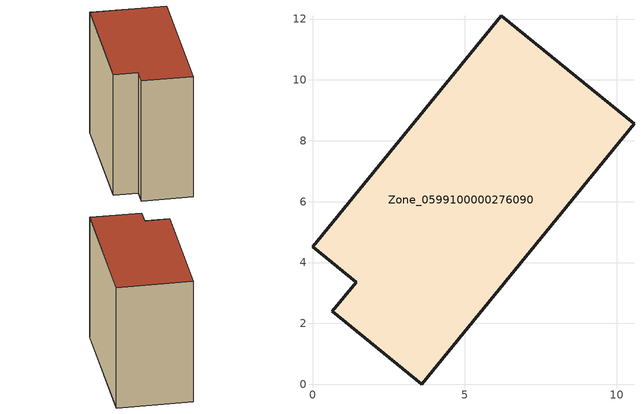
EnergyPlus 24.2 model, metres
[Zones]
Zone_0599100000276090
 floor ground (C_G): 0.65,2.4 1.43,3.36 0,4.52 6.2,12.11 10.56,8.56 3.58,0 z0
 wall outside (C_F): 1.43,3.36 0.65,2.4 3.58,0 10.56,8.56 6.2,12.11 0,4.52 1.43,3.36 z0:9.77
 roof outside (C_R): 6.2,12.11 0,4.52 1.43,3.36 0.65,2.4 3.58,0 10.56,8.56 z9.77
[BUILDING]
Pand.0599100000276090: North Axis=0; Terrain=City; Loads Convergence Tolerance Value=0.04; Temperature Convergence Tolerance Value=0.4; Solar Distribution=FullExterior; Maximum Number of Warmup Days=25; Minimum Number of Warmup Days=1
[Site:Location]
Rotterdam.The.Hague.AP_ZH_NLD Design_Conditions: Latitude=51.96; Longitude=4.45; Time Zone=1; Elevation=-4.5
[SITE:GROUNDTEMPERATURE:BUILDINGSURFACE]
18, 18, 18, 18, 18, 18, 18, 18, 18, 18, 18, 18
[MATERIAL] Thermal Absorptance=0.9; Solar Absorptance=0.7; Visible Absorptance=0.7
Name | Roughness | Thickness | Conductivity | Density | Specific Heat
G.TI.1946 | MediumSmooth | 0.15 | 1 | 540 | 1210
F.TI.1946 | Rough | 0.3 | 0.857143 | 1920 | 840
R.TI.1946 | MediumRough | 0.2 | 0.1 | 1500 | 1000
[CONSTRUCTION]
C_G: G.TI.1946
C_F: F.TI.1946
C_R: R.TI.1946
[ZONE]
Zone_0599100000276090: Type=1; Multiplier=1; Ceiling Height=Autocalculate; Volume=Autocalculate; Floor Area=autocalculate; Part of Total Floor Area=Yes
[ZONEINFILTRATION:DESIGNFLOWRATE]
Infil_Zone_0599100000276090: Zone or ZoneList or Space or SpaceList=Zone_0599100000276090; Schedule=AlwaysOn; Design Flow Rate Calculation Method=Flow/Area; Flow Rate per Floor Area=0.003; Constant Term Coefficient=1; Temperature Term Coefficient=0; Velocity Term Coefficient=0; Velocity Squared Term Coefficient=0
[HVACTEMPLATE:ZONE:IDEALLOADSAIRSYSTEM]
Zone_0599100000276090: Maximum Heating Supply Air Temperature=50; Minimum Cooling Supply Air Temperature=13; Maximum Heating Supply Air Humidity Ratio=0.0156; Minimum Cooling Supply Air Humidity Ratio=0.0077; Heating Limit=NoLimit; Cooling Limit=NoLimit; Dehumidification Control Type=ConstantSensibleHeatRatio; Cooling Sensible Heat Ratio=0.7; Dehumidification Setpoint=60; Humidification Control Type=None; Humidification Setpoint=30; Outdoor Air Method=None; Outdoor Air Flow Rate per Person=0.00944; Outdoor Air Flow Rate per Zone Floor Area=0; Outdoor Air Flow Rate per Zone=0; Demand Controlled Ventilation Type=None; Outdoor Air Economizer Type=NoEconomizer; Heat Recovery Type=None; Sensible Heat Recovery Effectiveness=0.7; Latent Heat Recovery Effectiveness=0.65
[ZONECONTROL:THERMOSTAT]
ThermostatControl_Zone_0599100000276090: Zone or ZoneList=Zone_0599100000276090; Control Type Schedule=DualSetpointControlType; Control 1=Thermostat_Zone_0599100000276090; Temperature Difference Between Cutout And Setpoint=0
[THERMOSTATSETPOINT:DUALSETPOINT]
Thermostat_Zone_0599100000276090: Heating Setpoint Temperature Schedule=HeatingSetpoint_Zone_0599100000276090; Cooling Setpoint Temperature Schedule=CoolingSetpoint_Zone_0599100000276090
[SCHEDULE:COMPACT]
HeatingSetpoint_Zone_0599100000276090: Through: 12/31, For: AllDays, Until: 24:00, 21
CoolingSetpoint_Zone_0599100000276090: Through: 12/31, For: AllDays, Until: 24:00, 24
DualSetpointControlType: Through: 12/31, For: AllDays, Until: 24:00, 4
AlwaysOn: Through: 12/31, For: AllDays, Until: 24:00, 1
